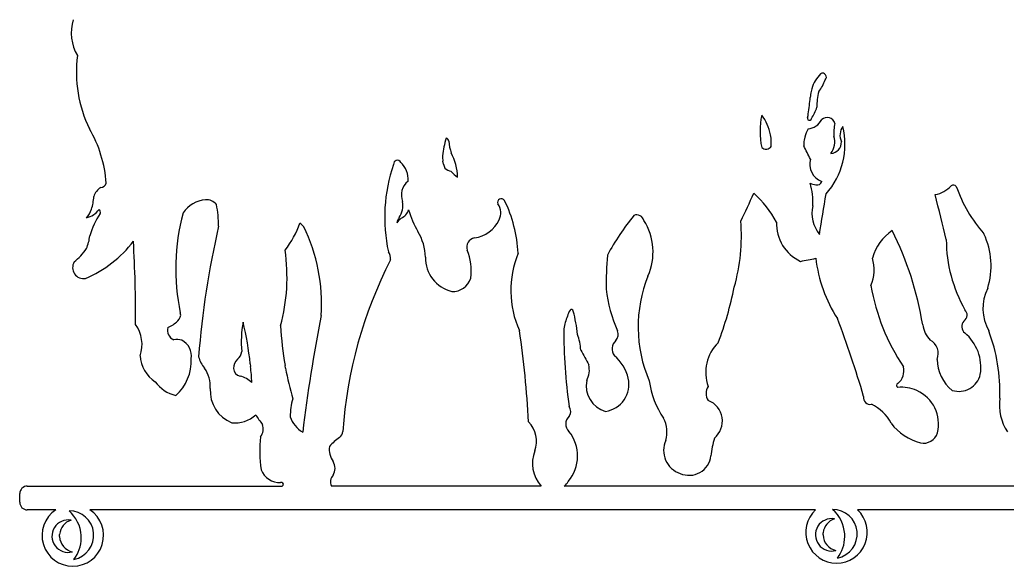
# Model space of a CAD drawing. Extents: x 0 to 29.9, y 0 to 23.9.
# Drawn here: x 0 to 17.14, y 0 to 9.48 of the extents above; entities that cross this region are included whole.
import ezdxf

# ---------------------------------------------------------------- set-up
doc = ezdxf.new("R2010")
doc.units = 0
doc.layers.add('WHITE', color=7, linetype='CONTINUOUS')

msp = doc.modelspace()

# ---------------------------------------------------------------- linework, layer by layer
at = {"layer": 'WHITE', "linetype": 'CONTINUOUS'}
for p, q in [((13.744577, 8.285807), (13.732438, 8.239133)), ((13.037309, 7.429258), (13.028629, 7.485489)), ((13.623767, 7.446758), (13.612783, 7.394894)), ((7.353248, 6.974755), (7.341996, 7.028774)), ((4.001069, 3.511949), (4.006218, 3.464415)), ((4.613398, 3.436877), (4.60527, 3.481915)), ((0.13125, 1.391497), (4.554887, 1.391497)), ((9.046425, 1.391497), (5.407743, 1.391497)), ((17.385734, 1.391497), (9.44794, 1.391497)), ((0, 1.109055), (0, 1.260247)), ((0.624703, 0.977805), (0.13125, 0.977805)), ((13.811545, 0.977805), (1.217001, 0.977805)), ((27.20417, 0.977805), (14.539562, 0.977805)), ((0.690989, 0.51338), (0.691738, 0.55292)), ((1.067807, 0.485724), (1.06679, 0.53088)), ((13.940385, 0.542134), (13.941988, 0.582484)), ((14.317481, 0.514504), (14.316063, 0.559634))]:
    msp.add_line(p, q, dxfattribs=at)
for centre, radius, start, end in [((1.672638, 9.253251), 0.778158, 162.926564, 210.390235), ((3.2112, 8.570162), 2.228675, 172.538146, 206.09182), ((14.34033, 8.105945), 0.622312, 135.181363, 163.200598), ((13.341855, 8.651027), 0.668527, -38.534893, -18.413514), ((13.933005, 8.488889), 0.065314, -48.650794, 121.479056), ((14.34033, 8.105945), 0.622312, 167.641834, 177.342972), ((14.805624, 7.988459), 0.972478, 165.342159, 181.493952), ((10.689676, 8.389213), 3.039677, -10.197856, -4.801239), ((13.220957, 8.146129), 0.639279, -35.955887, -16.636452), ((14.229776, 7.547091), 1.383263, 168.321494, 191.678506), ((12.234989, 7.334189), 0.807933, 10.793392, 37.595092), ((13.703351, 7.770769), 0.035083, 151.515526, 360), ((13.456157, 7.849908), 0.225178, -16.090005, 0.289051), ((13.657819, 7.880273), 0.290292, -85.588415, -27.031449), ((14.012384, 7.645385), 0.140759, 16.164577, 132.993175), ((-0.647032, 6.501925), 2.151998, 3.83455, 30.370908), ((14.23749, 7.289676), 0.633507, 151.61502, 165.643415), ((13.023121, 7.323769), 1.297767, -41.719044, 13.708209), ((14.718111, 7.524788), 0.592485, 164.354507, 186.098575), ((14.495006, 7.477867), 0.260964, 143.985653, 205.625489), ((9.008463, 6.956348), 1.678598, 163.675343, 174.362137), ((7.37869, 7.364588), 0.066315, 7.168247, 73.487193), ((8.286703, 7.45166), 0.845895, -174.655039, -160.762953), ((12.234989, 7.334189), 0.807933, -3.519556, 6.757567), ((14.23749, 7.289676), 0.633507, 170.439534, 179.67181), ((13.818048, 7.362183), 0.326512, -37.89314, 17.77176), ((12.951208, 7.342958), 0.107429, -135.072805, -32.909183), ((-0.256888, 0.097599), 15.61737, 26.497939, 27.435526), ((14.060632, 7.360207), 0.199137, -85.655387, 1.380197), ((6.553198, 6.97711), 0.06598, 25.453314, 186.543287), ((7.793786, 7.094699), 0.456575, 176.665691, 188.302014), ((6.663334, 6.730753), 0.93578, 1.230008, 28.199968), ((14.034042, 6.978998), 0.325859, 164.59986, 249.248552), ((9.123554, 6.052752), 2.790805, 160.820954, 192.368515), ((6.360661, 6.722081), 0.379299, -5.976113, 48.342186), ((7.793786, 7.094699), 0.456575, -164.769421, -155.60924), ((7.569526, 7.151295), 0.311114, -128.005671, -106.071453), ((7.845229, 7.147613), 0.467019, -140.783759, -121.833467), ((1.589049, 6.308826), 0.322273, 124.875936, 161.154004), ((1.397956, 6.681107), 0.108106, -86.384391, -19.039395), ((6.930148, 6.441795), 0.308128, 128.603598, 202.077705), ((13.892867, 7.087488), 0.475719, -111.894963, -99.175479), ((12.780974, 6.339231), 0.983584, -4.938749, 18.17817), ((13.83892, 6.698054), 0.083138, -105.28056, -16.617405), ((15.817352, 6.899874), 0.455963, -81.36295, -40.629615), ((16.199913, 6.544409), 0.069009, 41.828112, 121.946835), ((18.640591, 7.433525), 2.533644, -160.563663, -138.848248), ((0.577457, 6.430896), 0.706825, -19.70326, -1.456641), ((3.269425, 5.842374), 0.519871, 95.109468, 146.538962), ((3.229486, 6.113769), 0.246492, 41.61378, 91.478488), ((8.358432, 6.312779), 0.064839, 33.261545, 203.339975), ((6.272592, 5.308291), 2.3794, 2.922166, 25.91938), ((-0.104874, 12.20621), 14.065517, -26.234692, -24.054301), ((11.392505, 5.007341), 1.990459, 28.979172, 47.423908), ((-27.56979, 12.853031), 42.050381, -9.715237, -8.744556), ((-169.955492, -39.999016), 191.557879, 13.791904, 14.032694), ((0.930124, 6.281268), 0.325102, -46.037781, -15.828914), ((1.091363, 6.38791), 0.346692, -79.287792, -34.364567), ((1.336185, 6.144158), 0.063406, -21.576135, 49.285656), ((1.526497, 5.898485), 1.924951, 0, 11.35445), ((6.272351, 6.261202), 0.377857, -33.989243, 9.871416), ((6.529008, 6.251854), 0.22972, -66.185432, -16.878109), ((8.212205, 6.582753), 1.516423, -164.799785, -149.219201), ((8.077392, 6.130332), 0.271364, -26.860102, 35.286811), ((14.351613, 6.130543), 0.603584, 168.143751, 218.238143), ((2.577097, 5.336152), 1.418711, 146.420031, 163.672095), ((6.379017, 5.16145), 3.67303, 164.726652, 192.011049), ((6.703417, 5.945036), 0.157734, 138.299509, 174.927198), ((6.759783, 5.839988), 0.244406, 124.382289, 150.864623), ((7.805486, 6.265502), 0.57501, -81.403076, -26.634503), ((14.021304, 3.351436), 4.335787, 140.871396, 151.857969), ((10.705129, 5.967418), 0.129121, 14.256706, 111.455738), ((9.964113, 5.450149), 1.025528, -23.879514, 32.371014), ((18.176748, 2.474922), 15.118044, 166.91152, 175.595254), ((3.403047, 6.441678), 1.536359, -38.555722, -18.484016), ((4.578338, 5.573362), 0.474081, 41.846685, 53.527643), ((2.15513, 4.548533), 3.083306, -3.650883, 25.782585), ((9.315378, 5.723053), 3.207396, -15.902619, 4.748387), ((13.849718, 5.940417), 0.716651, 177.498042, 245.185641), ((0.47623, 5.809027), 0.743071, -23.685059, -5.717485), ((6.129776, 5.334989), 0.911228, 1.602145, 31.176934), ((7.918468, 5.537605), 0.161623, 99.626586, 198.445865), ((15.60913, 5.124006), 0.841334, 123.775498, 164.667866), ((9.995785, 3.258849), 5.749257, 9.299115, 26.490939), ((18.52931, 5.667661), 2.449924, 180, 209.790482), ((15.545554, 5.211498), 1.310489, -17.214761, 25.043977), ((0.269441, 6.114781), 1.073485, -51.04473, -34.255822), ((0.342106, 6.875532), 2.046025, -67.004667, -37.161905), ((-19.189012, 4.404282), 21.197685, -0.56341, 3.340842), ((1.39258, 5.017078), 3.245679, -15.120068, 8.273098), ((6.876555, 5.127716), 0.95828, -7.608225, 21.985299), ((13.291552, 1.801131), 7.704769, 152.859545, 175.989729), ((6.25618, 5.342091), 0.180883, -8.344317, 38.610491), ((7.641099, 5.350774), 0.600528, 179.075248, 256.112197), ((10.212966, 4.785781), 1.691389, 157.6267, 204.268441), ((17.989018, 4.804093), 7.813415, 175.652091, 179.962683), ((10.669901, 20.36887), 15.351329, -79.190499, -78.18156), ((16.234916, 5.625191), 2.437288, -173.350542, -147.019059), ((14.11548, 5.146567), 0.710941, -22.870137, 16.330359), ((1.110572, 5.182376), 0.192765, 149.573023, 279.202072), ((7.513995, 5.093095), 0.32574, -92.997909, -16.452045), ((13.084319, 4.154261), 2.353476, 158.023341, 203.476068), ((12.821686, 5.13603), 2.666191, -172.958401, -156.715448), ((6.230861, 6.09708), 6.295095, -20.639665, -11.479784), ((18.391007, 5.500112), 3.674853, -170.131111, -146.294379), ((17.501705, 4.47152), 0.787486, 153.438263, 209.668224), ((2.665836, 4.357716), 0.12683, -53.670749, 18.086703), ((32.011845, -0.933797), 27.296378, 168.834019, 173.141687), ((10.613921, 3.906696), 1.191798, 158.768356, 169.636926), ((9.750546, 4.289367), 0.252317, 142.910939, 168.819091), ((9.574663, 4.424431), 0.030611, 0, 146.045833), ((7.621645, 3.864143), 2.061239, 4.383347, 15.77265), ((-2.991951, -2.230725), 18.381044, 16.360275, 20.806393), ((16.310645, 4.360011), 0.129379, -54.331147, 44.358478), ((1.527267, 3.844963), 0.594879, -18.853914, 36.144959), ((2.744452, 4.096905), 0.1828, 165.28414, 246.95336), ((2.404927, 4.58469), 0.470391, -69.761536, -44.406194), ((5.537785, 3.900922), 1.694266, 168.596339, 185.912424), ((-2.286396, 2.806765), 6.326887, 6.399392, 13.054914), ((10.314499, 4.488892), 5.797352, -176.851382, -169.997221), ((19.488586, 4.116094), 10.047024, 179.971548, 187.689775), ((16.16243, 4.264999), 0.498942, -171.106491, -136.979544), ((16.491974, 4.157986), 0.143546, 137.532683, 230.017089), ((-6.778405, 1.757884), 15.624566, 2.748734, 8.586243), ((8.899795, 3.712917), 0.836157, 2.495981, 21.670396), ((10.238908, 4.021338), 0.146892, -44.932892, 24.430494), ((15.902149, 3.451361), 0.776896, -9.058738, 50.172154), ((13.95049, 3.010514), 3.060554, -1.72808, 20.487802), ((2.724444, 3.624616), 0.308418, 73.434729, 99.622506), ((2.675967, 3.650446), 0.302312, -9.398852, 63.178055), ((10.479817, 3.772699), 0.19935, 133.379346, 216.779423), ((12.615815, 3.365373), 0.711938, 133.927428, 200.195769), ((15.683207, 3.693613), 0.257775, -24.17429, 63.643288), ((2.667881, 3.684616), 0.578533, -176.839985, -123.201468), ((2.175124, 3.559347), 0.800185, -48.279213, 2.989353), ((3.606875, 3.775852), 0.522576, -164.478636, -139.842727), ((3.6453, 3.751325), 0.208725, -49.839177, -6.858636), ((17.646565, 7.914672), 8.940941, -152.233278, -150.381377), ((9.818057, 3.076112), 0.765042, 13.955838, 48.982233), ((2.734894, 3.11573), 0.572491, -3.368219, 34.361265), ((3.903625, 3.443578), 0.193072, 129.847582, 183.458074), ((3.841404, 3.430402), 0.130508, 179.327898, 263.563428), ((-2.286396, 2.806765), 6.326887, 3.468963, 5.966408), ((10.314499, 4.488892), 5.797352, -169.544908, -164.146877), ((9.50965, 3.404958), 0.375415, -28.714544, 14.009785), ((15.066393, 3.389593), 0.276831, -51.783959, 14.914061), ((16.615902, 3.599289), 0.697616, -179.076938, -128.305627), ((3.665767, 2.768477), 0.556059, 49.228429, 73.16903), ((10.098391, 3.155948), 0.473831, -81.730269, 12.762304), ((16.299372, 3.413148), 0.379422, -107.784892, -12.807114), ((2.849644, 3.560257), 0.614789, -144.188187, -103.354029), ((10.293608, 3.133118), 0.463819, 168.625749, 254.100441), ((12.43002, 3.416863), 1.517628, -172.421663, -145.930825), ((12.124498, 2.998601), 0.214277, 145.622346, 214.789848), ((15.251146, 3.137091), 0.037513, 111.089725, 248.910279), ((15.3012, 2.449855), 0.655325, 65.853608, 95.565127), ((3.903671, 3.04425), 0.598473, 176.374464, 247.940011), ((14.754353, 2.920671), 0.112586, 166.591765, 283.408233), ((15.309321, 2.468296), 0.635175, -13.932181, 65.841584), ((17.812506, 2.792408), 0.812652, 171.093895, 214.577112), ((5.827418, 2.594746), 1.133132, 164.098025, 180), ((9.415037, 2.684404), 0.145885, -34.796222, 36.758874), ((11.808516, 2.5175), 0.385186, -50.289126, 68.685989), ((14.478555, 2.160191), 0.717565, 26.558436, 65.118881), ((3.734392, 3.015695), 0.529023, -96.021338, -47.128286), ((6.28056, 4.033067), 2.598829, -147.271445, -142.744721), ((5.149226, 2.739337), 0.477365, -162.368583, -119.966314), ((9.649611, 2.467954), 0.175828, 130.750897, 227.33942), ((4.01357, 2.381429), 0.213384, -39.175875, 21.553895), ((8.480902, 2.168242), 0.485264, -20.040729, 44.303106), ((10.700641, 2.323962), 0.530967, -15.357462, 27.203843), ((15.901355, 3.096721), 0.994472, -141.747973, -105.751024), ((6.515132, 2.002648), 2.348851, 174.037665, 188.015153), ((6.375019, 1.114602), 1.391551, 126.314331, 136.066588), ((5.461402, 2.349385), 0.144554, -51.735898, -3.736023), ((9.002693, 1.913426), 0.677759, -40.594861, 38.858758), ((15.68325, 2.387193), 0.252973, -101.82762, -16.495615), ((5.765379, 2.036204), 0.394927, 173.619713, 213.916466), ((11.5934, 2.006981), 0.419612, 155.14699, 251.376625), ((13.455572, 1.793468), 1.464792, 163.022384, 175.276252), ((9.49778, 1.787636), 0.600539, 159.09213, 221.272233), ((11.61355, 1.962401), 0.385245, -113.586894, -7.203074), ((5.248759, 1.697716), 0.222784, -32.020515, 32.020515), ((4.512979, 1.799836), 0.346938, -158.934679, -87.641068), ((5.551812, 1.465016), 0.161743, 134.89687, 207.035049), ((0.13125, 1.260247), 0.13125, 90, 180), ((4.59243, -0.189696), 1.644181, 91.461526, 92.271662), ((4.5417, 1.42195), 0.033186, -66.585838, 74.633982), ((9.292691, 1.594874), 0.25586, -52.643328, -28.598002), ((0.13125, 1.109055), 0.13125, 180, 270), ((0.920852, 0.53375), 0.53375, 123.70016, 416.29984), ((0.858729, 0.536278), 0.425275, -78.804155, 90.469083), ((0.448287, 0.494351), 0.619581, 3.379945, 48.941294), ((14.175554, 0.587437), 0.53375, 132.998741, 407.001259), ((14.10835, 0.559557), 0.425275, -78.804155, 90.469083), ((13.697908, 0.517631), 0.619581, 3.887289, 48.941294), ((0.840291, 0.521911), 0.281374, 79.833762, 285.172518), ((0.974622, 0.527784), 0.283999, 107.345104, 174.922271), ((14.089912, 0.545191), 0.281374, 79.833762, 285.172518), ((14.224243, 0.551063), 0.283999, 107.345104, 173.647954), ((14.224243, 0.551063), 0.283999, -178.198389, -102.338824), ((13.697908, 0.517631), 0.619581, -37.276366, -0.289162), ((0.974622, 0.527784), 0.283999, -177.09283, -102.338824), ((0.448287, 0.494351), 0.619581, -37.276366, -0.79781)]:
    msp.add_arc(centre, radius, start, end, dxfattribs=at)

doc.saveas('drawing.dxf')
